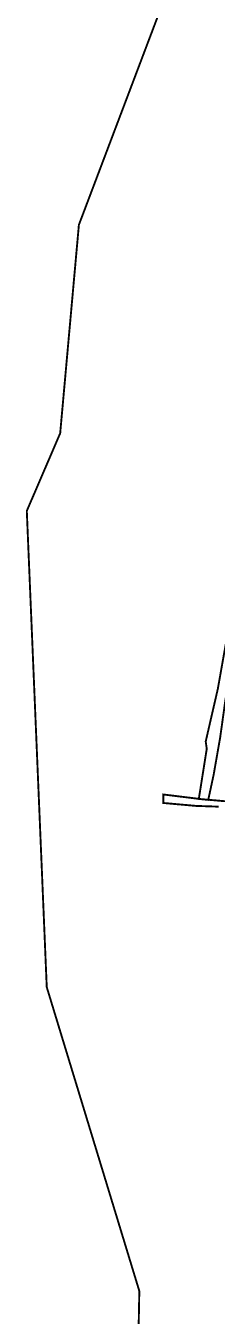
# Model space of a CAD drawing. Header units: metres. Extents: x 561401 to 594056, y 8460144 to 8508504.
# Drawn here: x 575836.9 to 575857.2, y 8489361.4 to 8489498 of the extents above; entities that cross this region are included whole.
import ezdxf

# ---------------------------------------------------------------- set-up
doc = ezdxf.new("R2010")
doc.units = ezdxf.units.M
doc.layers.add('1.2. AFECTADOS BASE GRAFICA ESTATAL NO INSCRITO', color=30, linetype='Continuous')
doc.layers.add('1.7 PIRCA DE PIEDRA', color=8, linetype='Continuous')

msp = doc.modelspace()

# ---------------------------------------------------------------- linework, layer by layer
at = {"layer": '1.2. AFECTADOS BASE GRAFICA ESTATAL NO INSCRITO', "color": 64, "linetype": 'Continuous', "lineweight": -3, "const_width": 0.2}
msp.add_lwpolyline([(575975.79, 8489661.93), (575976.41, 8489647.69), (575971.17, 8489631.67), (575893.07, 8489561.07), (575871.13, 8489514.48), (575857.09, 8489515.47), (575842.53, 8489476.95), (575840.55, 8489454.87), (575837.02, 8489446.65), (575839.13, 8489396.22), (575848.92, 8489364.03), (575848.35, 8489334.17)], dxfattribs=at)
at = {"layer": '1.7 PIRCA DE PIEDRA', "color": 64, "linetype": 'Continuous', "lineweight": -3, "const_width": 0.2}
for points in [[(575868.72, 8489414.96), (575869.54, 8489420.31), (575870.32, 8489424.73), (575870.72, 8489426.58), (575871.5, 8489429.41), (575871.31, 8489430.9), (575870, 8489434.32), (575858.55, 8489435.32), (575857.22, 8489427.8), (575855.94, 8489422.23), (575856.05, 8489421.45), (575855.21, 8489416.15), (575856.21, 8489416.05), (575856.78, 8489418.72), (575857.47, 8489422.66), (575858.05, 8489426.82), (575858.97, 8489431.13), (575859.47, 8489434.31), (575869.53, 8489433.61), (575870.41, 8489431.2), (575870.74, 8489429.48), (575869.95, 8489426.9), (575868.76, 8489420.74), (575867.85, 8489415.04)], [(575868.72, 8489414.96), (575855.44, 8489416.13), (575851.46, 8489416.62), (575851.46, 8489415.72), (575854.92, 8489415.41), (575857.3, 8489415.33)]]:
    msp.add_lwpolyline(points, dxfattribs=at)

doc.saveas('drawing.dxf')
